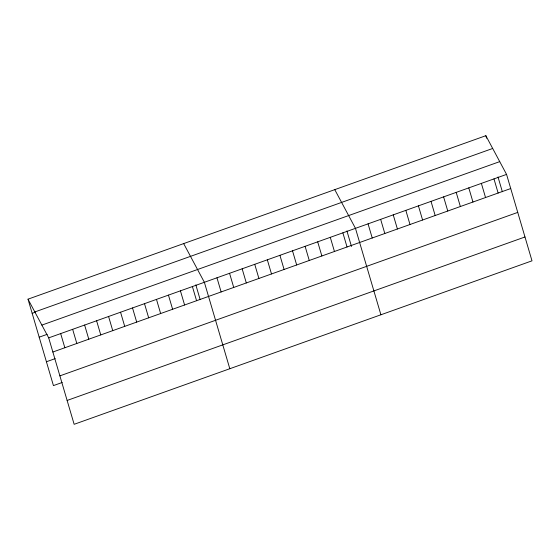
<?xml version="1.0" encoding="UTF-8"?>
<svg xmlns="http://www.w3.org/2000/svg" width="560" height="560" viewBox="0 0 560 560"><rect width="100%" height="100%" fill="white"/><g stroke="black" fill="none" stroke-linecap="round" stroke-linejoin="round"><path stroke-width="0.84" d="M28 299.173L485.856 135.695L506.562 174.398L532 260.827L74.144 424.305L48.699 337.869L28 299.173L53.438 385.602L62.223 382.473M34.832 311.941L492.688 148.47M32.165 313.32L35.357 312.186M41.867 325.101L499.73 161.623M39.186 337.176L47.166 334.327M48.699 337.869L506.562 174.398M52.864 352.023L510.727 188.545M46.417 361.753L55.202 358.617M59.885 375.872L517.748 212.401M67.123 400.449L524.979 236.978M334.768 189.644L355.467 228.34L380.905 314.776M183.673 243.593L204.372 282.289L229.81 368.725M485.856 135.695L486.591 138.194M498.008 176.981L502.348 191.723M493.969 178.892L498.134 193.039M481.376 183.386L485.541 197.54M468.79 187.88L472.955 202.034M456.197 192.374L460.362 206.528M443.604 196.875L447.769 211.022M431.018 201.369L435.176 215.516M418.425 205.863L422.59 220.017M405.832 210.357L409.997 224.511M393.239 214.858L397.404 229.005M380.653 219.352L384.818 233.499M368.06 223.846L372.225 238M346.913 230.923L351.498 246.491M342.874 232.834L347.039 246.988M330.288 237.335L334.453 251.482M317.695 241.829L321.86 255.976M305.102 246.323L309.267 260.477M292.509 250.817L296.674 264.971M279.923 255.318L284.088 269.465M267.33 259.812L271.495 273.959M254.737 264.306L258.902 278.46M242.151 268.8L246.316 282.954M229.558 273.294L233.723 287.448M216.965 277.795L221.13 291.942M195.825 284.872L200.165 299.614M192.402 286.566L196.567 300.713M180.425 290.843L184.59 304.99M168.448 295.113L172.613 309.267M156.478 299.39L160.643 313.544M144.501 303.667L148.666 317.814M132.524 307.944L136.689 322.091M120.554 312.214L124.719 326.368M108.577 316.491L112.742 330.645M96.6 320.768L100.765 334.922M84.623 325.045L88.788 339.192M72.653 329.322L76.818 343.469M60.676 333.592L64.841 347.746"/></g></svg>
